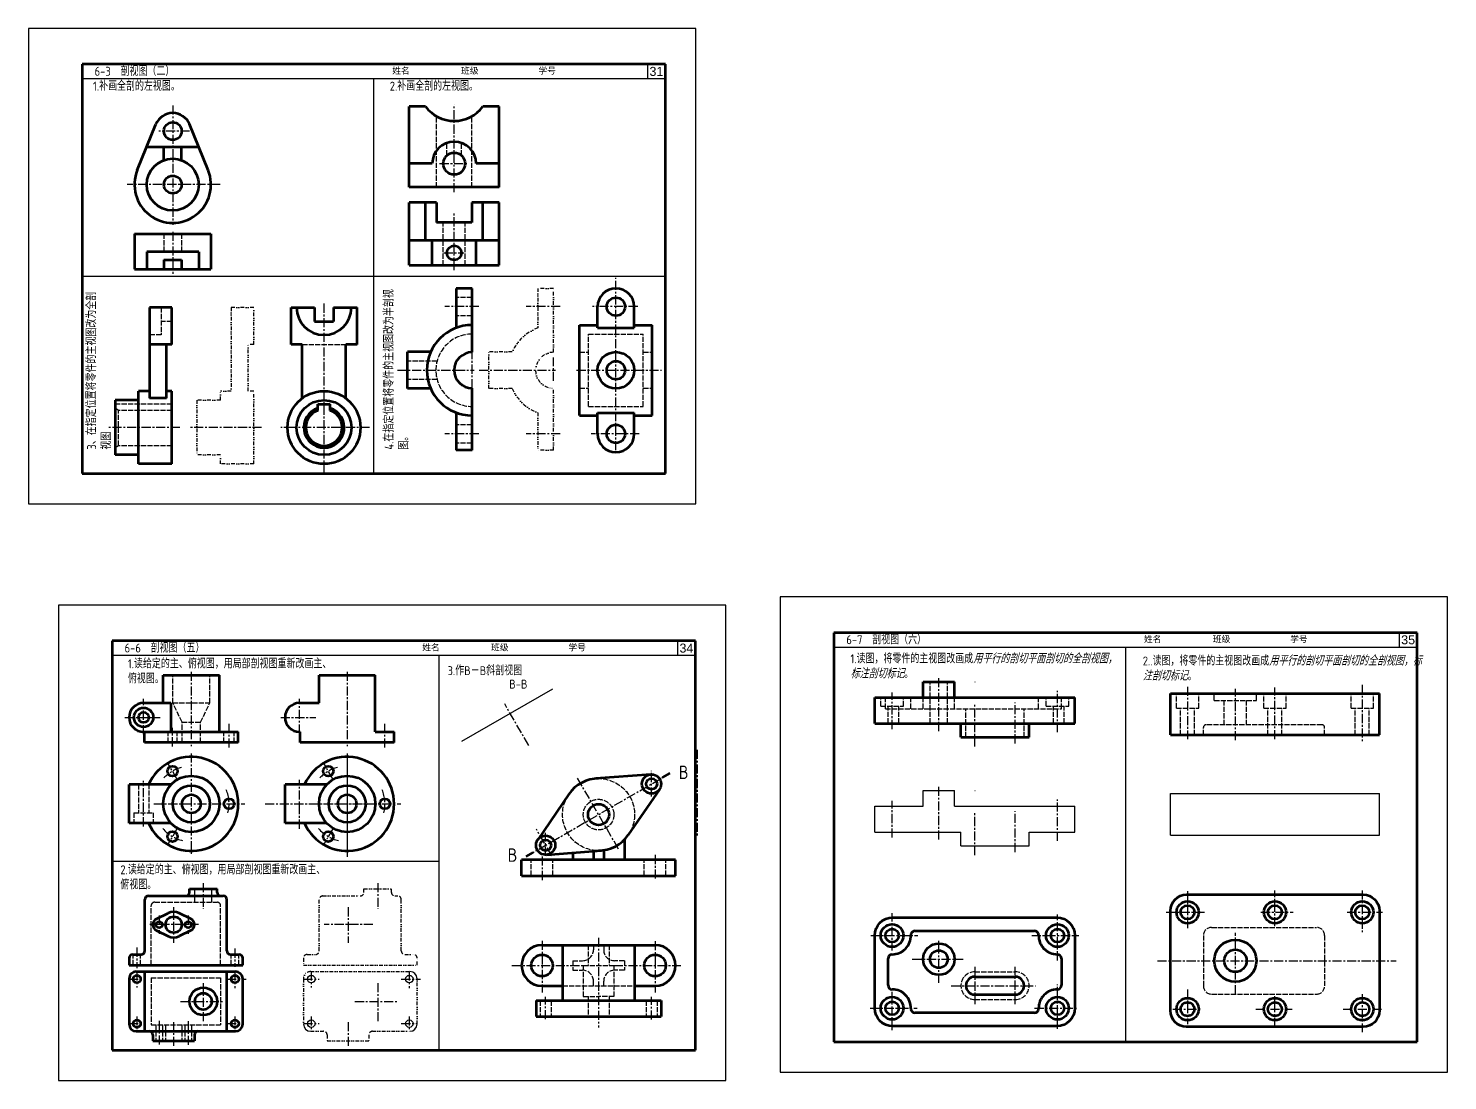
# Model space of a CAD drawing. Header units: millimetres. Extents: x 1492 to 3123, y 858 to 2069.
# Drawn here: x 2332 to 3123, y 1479 to 2066 of the extents above; entities that cross this region are included whole.
import ezdxf

# ---------------------------------------------------------------- set-up
doc = ezdxf.new("R2010")
doc.units = ezdxf.units.MM
doc.header["$LTSCALE"] = 0.8
for name, pattern in [('ACAD_ISO02W100', [15, 12, -3]), ('CENTER', [50.8, 31.75, -6.35, 6.35, -6.35]), ('DIVIDE', [31.75, 12.7, -6.35, 0, -6.35, 0, -6.35])]:
    doc.linetypes.add(name, pattern=pattern)
for name, color, linetype in [('3中心线层', 1, 'CENTER'), ('4虚线层', 6, 'ACAD_ISO02W100'), ('双点画线', 6, 'DIVIDE'), ('尺寸标注', 250, 'Continuous'), ('文字', 7, 'Continuous'), ('细实线', 7, 'Continuous')]:
    doc.layers.add(name, color=color, linetype=linetype)
doc.layers.add('粗实线', color=7, linetype='Continuous', lineweight=53)
doc.styles.get("Standard").update_dxf_attribs({"font": 'ARIAL.TTF'})
doc.styles.add('样式 1', font='ARIAL.TTF', dxfattribs={"height": 5})
doc.styles.add('汉字', font='gbenor.shx', dxfattribs={"height": 5, "bigfont": 'gbcbig.shx'})

msp = doc.modelspace()

# ---------------------------------------------------------------- linework, layer by layer
at = {"layer": '3中心线层', "color": 7, "ltscale": 0.2}
for p, q in [((2412.2689, 2022.622), (2412.2689, 1956.0916)), ((2569.1363, 1974.3737), (2569.1363, 2023.268)), ((2421.7027, 2008.3955), (2404.5195, 2008.3955)), ((2561.01, 1990.2327), (2576.9514, 1990.2327)), ((2438.7289, 1978.5628), (2386.8484, 1978.5628)), ((2569.1363, 1930.8915), (2569.1363, 1962.8725)), ((2412.2689, 1952.2726), (2412.2689, 1928.8571)), ((2563.2771, 1940.51), (2574.5435, 1940.51)), ((2659.2479, 1830.5024), (2659.2479, 1926.5524)), ((2496.5886, 1817.7522), (2496.5886, 1912.725)), ((2582.7905, 1910.544), (2563.8442, 1910.544)), ((2628.2277, 1910.544), (2609.2815, 1910.544)), ((2671.4434, 1910.544), (2646.1753, 1910.544)), ((2579.0976, 1865.0694), (2579.0976, 1885.1246)), ((2537.569, 1875.097), (2580.1911, 1875.097)), ((2583.0062, 1875.097), (2625.6284, 1875.097)), ((2624.5349, 1869.2106), (2624.5349, 1882.2716)), ((2637.3612, 1875.097), (2684.5727, 1875.097)), ((2416.2722, 1843.1868), (2375.8427, 1843.1868)), ((2461.8162, 1843.1868), (2421.3866, 1843.1868)), ((2521.9854, 1843.1868), (2472.4798, 1843.1868)), ((2582.7905, 1839.65), (2563.8442, 1839.65)), ((2628.2277, 1839.65), (2609.2815, 1839.65)), ((2672.217, 1839.65), (2645.4771, 1839.65)), ((2422.6426, 1707.0832), (2422.6426, 1665.5735)), ((2509.4901, 1707.0832), (2509.4901, 1665.5735)), ((2839.2344, 1674.065), (2839.2344, 1704.4038)), ((2813.1619, 1675.1804), (2813.1619, 1695.6011)), ((2905.3403, 1673.3958), (2905.3403, 1696.3729)), ((2977.8387, 1698.6659), (2977.8387, 1669.4355)), ((3004.4681, 1668.9237), (3004.4681, 1697.6494)), ((3026.5198, 1669.4803), (3026.5198, 1698.2593)), ((3075.2008, 1699.8425), (3075.2008, 1667.945)), ((2396.0435, 1672.2286), (2396.0435, 1691.932)), ((2482.891, 1672.6972), (2482.891, 1691.9779)), ((2610.6757, 1665.97), (2597.272, 1689.142)), ((2859.2511, 1665.3649), (2859.2511, 1689.4575)), ((2881.8409, 1667.1496), (2881.8409, 1689.9036)), ((2385.5985, 1681.6605), (2405.2479, 1681.6605)), ((2443.6744, 1664.8818), (2443.6744, 1677.9972)), ((2472.446, 1681.6605), (2492.0954, 1681.6605)), ((2530.5219, 1664.8818), (2530.5219, 1677.9972)), ((2412.1267, 1665.5216), (2412.1267, 1675.758)), ((2422.6426, 1661.5192), (2422.6426, 1605.0599)), ((2509.4901, 1661.5192), (2509.4901, 1605.0599)), ((2704.5817, 1663.6096), (2704.5817, 1615.5362)), ((2414.8072, 1647.026), (2409.5493, 1656.133)), ((2501.6547, 1647.026), (2496.3967, 1656.133)), ((2509.4901, 1656.8418), (2509.4901, 1603.9269)), ((2396.0435, 1620.9479), (2396.0435, 1646.3787)), ((2482.891, 1619.6403), (2482.891, 1646.8005)), ((2609.2864, 1604.1833), (2685.2758, 1648.1391)), ((2660.7413, 1608.236), (2637.755, 1647.9739)), ((2679.1118, 1637.5256), (2679.1118, 1651.8925)), ((2839.2344, 1613.5378), (2839.2344, 1643.8765)), ((2401.6692, 1633.4547), (2452.4589, 1633.4547)), ((2463.7719, 1633.4547), (2532.5034, 1633.4547)), ((2488.5167, 1633.4547), (2539.3064, 1633.4547)), ((2813.1619, 1614.6532), (2813.1619, 1635.0738)), ((2881.8409, 1606.6223), (2881.8409, 1629.3764)), ((2905.3403, 1612.8685), (2905.3403, 1635.8457)), ((2859.2511, 1604.8377), (2859.2511, 1628.9302)), ((2414.8072, 1619.8834), (2409.5493, 1610.7763)), ((2501.6547, 1619.8834), (2496.3967, 1610.7763)), ((2623.5, 1604.5216), (2614.9119, 1619.3684)), ((2620.0831, 1604.4578), (2620.0831, 1617.2452)), ((2618.1024, 1604.1869), (2618.1024, 1590.473)), ((2681.0925, 1605.0132), (2681.0925, 1591.3771)), ((2429.3223, 1589.2953), (2429.3223, 1574.9754)), ((2526.4974, 1589.2953), (2526.4974, 1574.9754)), ((2977.8387, 1584.74), (2977.8387, 1564.1654)), ((3026.5198, 1565.2489), (3026.5198, 1585.2517)), ((3075.2008, 1585.164), (3075.2008, 1562.064)), ((2412.7893, 1575.87), (2412.7893, 1556.0661)), ((2509.9644, 1575.87), (2509.9644, 1556.0661)), ((2509.9644, 1575.87), (2509.9644, 1556.0661)), ((2426.6774, 1566.1573), (2399.5325, 1566.1573)), ((2404.709, 1571.2029), (2404.709, 1561.1117)), ((2420.8697, 1571.2029), (2420.8697, 1561.1117)), ((2523.8525, 1566.1573), (2496.7076, 1566.1573)), ((2523.8525, 1566.1573), (2496.7076, 1566.1573)), ((2813.1619, 1551.6861), (2813.1619, 1572.5316)), ((2905.3403, 1546.2371), (2905.3403, 1571.8454)), ((2965.8907, 1573.0476), (2987.9773, 1573.0476)), ((3018.7109, 1573.0476), (3036.6388, 1573.0476)), ((3066.86, 1573.0476), (3086.4121, 1573.0476)), ((2649.5975, 1558.8002), (2649.5975, 1508.8915)), ((2801.3514, 1560.0975), (2827.5881, 1560.0975)), ((2890.9694, 1560.0975), (2917.2103, 1560.0975)), ((3004.4681, 1527.4183), (3004.4681, 1561.6232)), ((2392.3047, 1553.3859), (2392.3047, 1541.9046)), ((2446.9575, 1552.8206), (2446.9575, 1542.597)), ((2618.1024, 1557.1848), (2618.1024, 1528.4179)), ((2681.0925, 1557.0005), (2681.0925, 1528.4179)), ((2839.2344, 1533.7405), (2839.2344, 1557.6628)), ((2601.3139, 1543.3996), (2641.0778, 1543.3996)), ((2658.1172, 1543.3996), (2695.5196, 1543.3996)), ((2824.4453, 1546.9329), (2852.791, 1546.9329)), ((2859.2511, 1542.5733), (2859.2511, 1521.8589)), ((2881.8409, 1521.7794), (2881.8409, 1542.7114)), ((2961.0482, 1546.0513), (3094.1766, 1546.0513)), ((2387.9776, 1535.8115), (2396.728, 1535.8115)), ((2392.3047, 1540.0418), (2392.3047, 1531.1371)), ((2442.4671, 1535.8115), (2453.2311, 1535.8115)), ((2446.9575, 1540.0418), (2446.9575, 1530.7176)), ((2485.1527, 1535.8115), (2493.9032, 1535.8115)), ((2489.4798, 1540.0418), (2489.4798, 1531.1371)), ((2539.6422, 1535.8115), (2550.4063, 1535.8115)), ((2544.1326, 1540.0418), (2544.1326, 1530.7176)), ((2429.3223, 1533.5868), (2429.3223, 1512.3336)), ((2526.4974, 1533.5868), (2526.4974, 1512.3336)), ((2526.4974, 1533.5868), (2526.4974, 1512.3336)), ((2813.1619, 1507.4046), (2813.1619, 1530.1048)), ((2846.1007, 1532.1575), (2893.1088, 1532.1575)), ((2905.3403, 1508.0847), (2905.3403, 1532.7331)), ((2977.8387, 1530.0747), (2977.8387, 1510.6511)), ((3075.2008, 1527.3449), (3075.2008, 1506.3312)), ((2416.6196, 1523.3984), (2440.636, 1523.3984)), ((2513.7947, 1523.3984), (2537.8112, 1523.3984)), ((2513.7947, 1523.3984), (2537.8112, 1523.3984)), ((2620.0831, 1513.4445), (2620.0831, 1526.0093)), ((2679.1118, 1513.3317), (2679.1118, 1525.9199)), ((2800.8964, 1519.6049), (2827.0566, 1519.6049)), ((2892.5935, 1519.6049), (2916.7553, 1519.6049)), ((2969.5886, 1519.055), (2985.763, 1519.055)), ((3015.8699, 1519.055), (3036.0592, 1519.055)), ((3026.5198, 1509.2273), (3026.5198, 1526.3849)), ((3064.5646, 1519.055), (3086.344, 1519.055)), ((2387.9776, 1510.9852), (2396.728, 1510.9852)), ((2392.3047, 1514.9859), (2392.3047, 1506.7549)), ((2404.709, 1512.5849), (2404.709, 1499.3416)), ((2412.7893, 1511.8282), (2412.7893, 1498.4105)), ((2420.8697, 1512.3957), (2420.8697, 1498.8686)), ((2442.4671, 1510.9852), (2451.2708, 1510.9852)), ((2446.9575, 1514.9859), (2446.9575, 1506.7549)), ((2485.1527, 1510.9852), (2493.9032, 1510.9852)), ((2489.4798, 1514.9859), (2489.4798, 1506.7549)), ((2509.9644, 1511.8282), (2509.9644, 1498.3526)), ((2539.6422, 1510.9852), (2548.4459, 1510.9852)), ((2544.1326, 1514.9859), (2544.1326, 1506.7549))]:
    msp.add_line(p, q, dxfattribs=at)
for centre, start, end in [((2422.6426, 1633.4547), 104.9896425, 136.4187116), ((2509.4901, 1633.4547), 104.9896425, 136.4187116), ((2422.6426, 1633.4547), 346.1044769, 22.081348), ((2509.4901, 1633.4547), 346.1044769, 22.081348), ((2422.6426, 1633.4547), 220.7262768, 256.9204883), ((2509.4901, 1633.4547), 220.7262768, 256.9204883)]:
    msp.add_arc(centre, 21.0318, start, end, dxfattribs=at)
at = {"layer": '4虚线层', "color": 7, "ltscale": 0.3}
for p, q in [((2559.3391, 1977.1004), (2559.3391, 2016.6179)), ((2578.9336, 1977.1004), (2578.9336, 2016.6179)), ((2565.0979, 1994.8355), (2565.0979, 2001.7942)), ((2573.1747, 1994.8355), (2573.1747, 2001.7942)), ((2563.013, 1933.6444), (2563.013, 1957.5032)), ((2575.2596, 1933.6444), (2575.2596, 1957.5032)), ((2407.311, 1951.182), (2407.311, 1941.177)), ((2417.2268, 1951.182), (2417.2268, 1941.177)), ((2579.0976, 1915.6465), (2570.2663, 1915.6465)), ((2405.8467, 1910.0953), (2405.8467, 1894.7878)), ((2411.861, 1902.274), (2405.8467, 1902.274)), ((2579.0976, 1905.4416), (2570.2663, 1905.4416)), ((2405.8467, 1894.7878), (2399.3036, 1894.7878)), ((2643.9592, 1895.2591), (2674.5366, 1895.2591)), ((2643.9592, 1854.935), (2643.9592, 1895.2591)), ((2674.5366, 1854.935), (2674.5366, 1895.2591)), ((2484.4383, 1889.4246), (2508.7389, 1889.4246)), ((2639.0278, 1885.1246), (2643.9592, 1885.1246)), ((2674.5366, 1885.1246), (2679.468, 1885.1246)), ((2559.5919, 1880.1995), (2543.0284, 1880.1995)), ((2559.5919, 1869.9946), (2543.0284, 1869.9946)), ((2639.0278, 1865.0694), (2643.9592, 1865.0694)), ((2674.5366, 1865.0694), (2679.468, 1865.0694)), ((2411.861, 1856.1383), (2380.2163, 1856.1383)), ((2382.0579, 1852.7476), (2380.2163, 1853.9526)), ((2411.861, 1852.7476), (2382.0579, 1852.7476)), ((2382.0579, 1833.0465), (2382.0579, 1852.7476)), ((2643.9592, 1854.935), (2674.5366, 1854.935)), ((2579.0976, 1844.7525), (2570.2663, 1844.7525)), ((2382.0579, 1833.0465), (2380.2163, 1831.9032)), ((2411.861, 1833.0465), (2382.0579, 1833.0465)), ((2579.0976, 1834.5476), (2570.2663, 1834.5476)), ((2412.3329, 1689.702), (2412.3329, 1705.1453)), ((2432.9523, 1689.702), (2432.9523, 1705.1453)), ((2834.3337, 1678.299), (2834.3337, 1701.4112)), ((2844.135, 1678.299), (2844.135, 1701.4112)), ((2806.8082, 1687.9472), (2806.8082, 1692.6968)), ((2809.4491, 1686.4735), (2809.4491, 1692.6968)), ((2819.5156, 1687.9472), (2819.5156, 1692.6968)), ((2823.6593, 1686.4735), (2823.6593, 1692.6968)), ((2830.4401, 1686.4735), (2830.4401, 1692.6968)), ((2848.0287, 1686.4735), (2848.0287, 1692.6968)), ((2894.8429, 1686.4735), (2894.8429, 1692.6968)), ((2898.9866, 1687.9472), (2898.9866, 1692.6968)), ((2907.5244, 1686.4735), (2907.5244, 1692.6968)), ((2911.694, 1687.9472), (2911.694, 1692.6968)), ((2971.6403, 1686.8395), (2971.6403, 1694.9816)), ((2984.0372, 1686.8395), (2984.0372, 1694.9816)), ((2992.7386, 1691.1292), (2992.7386, 1694.9816)), ((3016.1976, 1691.1292), (3016.1976, 1694.9816)), ((3020.3213, 1686.8395), (3020.3213, 1694.9816)), ((3032.7182, 1686.8395), (3032.7182, 1694.9816)), ((3069.0024, 1686.8395), (3069.0024, 1694.9816)), ((3081.3992, 1686.8395), (3081.3992, 1694.9816)), ((2412.3329, 1689.702), (2432.9523, 1689.702)), ((2417.4877, 1678.9133), (2412.3329, 1689.702)), ((2427.7975, 1678.9133), (2432.9523, 1689.702)), ((2806.8082, 1687.9472), (2819.5156, 1687.9472)), ((2809.4491, 1686.4735), (2907.5244, 1686.4735)), ((2810.9778, 1678.299), (2810.9778, 1687.9472)), ((2816.8747, 1678.299), (2816.8747, 1687.9472)), ((2854.3154, 1670.6431), (2854.3154, 1686.4735)), ((2886.7767, 1670.6431), (2886.7767, 1686.4735)), ((2898.9866, 1687.9472), (2911.694, 1687.9472)), ((2903.1562, 1678.299), (2903.1562, 1687.9472)), ((2909.0531, 1678.299), (2909.0531, 1687.9472)), ((2971.6403, 1686.8395), (2984.0372, 1686.8395)), ((2973.9657, 1671.8734), (2973.9657, 1686.8395)), ((2981.7118, 1671.8734), (2981.7118, 1686.8395)), ((2992.7386, 1691.1292), (3016.1976, 1691.1292)), ((2998.2126, 1677.4912), (2998.2126, 1691.1292)), ((3010.7235, 1677.4912), (3010.7235, 1691.1292)), ((3020.3213, 1686.8395), (3032.7182, 1686.8395)), ((3022.6467, 1671.8734), (3022.6467, 1686.8395)), ((3030.3928, 1671.8734), (3030.3928, 1686.8395)), ((3069.0024, 1686.8395), (3081.3992, 1686.8395)), ((3071.3278, 1671.8734), (3071.3278, 1686.8395)), ((3079.0738, 1671.8734), (3079.0738, 1686.8395)), ((2417.4877, 1678.9133), (2427.7975, 1678.9133)), ((2417.4877, 1667.6002), (2417.4877, 1678.9133)), ((2427.7975, 1667.6002), (2427.7975, 1678.9133)), ((3052.7151, 1677.4912), (2988.1813, 1677.4912)), ((2409.7677, 1667.6002), (2409.7677, 1673.6189)), ((2414.6776, 1667.6002), (2414.6776, 1673.6189)), ((2440.8332, 1667.6002), (2440.8332, 1673.6189)), ((2446.5156, 1667.6002), (2446.5156, 1673.6189)), ((2986.6813, 1671.8734), (2986.6813, 1675.9912)), ((3054.2151, 1671.8734), (3054.2151, 1675.9912)), ((2393.1568, 1644.2696), (2393.1568, 1628.5105)), ((2398.9303, 1644.5662), (2398.9303, 1628.5105)), ((2390.6825, 1628.5105), (2401.4046, 1628.5105)), ((2390.6825, 1628.5105), (2390.6825, 1622.6398)), ((2401.4046, 1628.5105), (2401.4046, 1622.6398)), ((2612.0978, 1593.442), (2612.0978, 1602.2129)), ((2624.1071, 1593.442), (2624.1071, 1602.2129)), ((2675.0878, 1593.442), (2675.0878, 1602.2129)), ((2687.0971, 1593.442), (2687.0971, 1602.2129)), ((2424.6654, 1578.6596), (2424.6654, 1586.119)), ((2433.9793, 1578.6596), (2433.9793, 1586.119)), ((2400.228, 1543.6063), (2400.228, 1576.6596)), ((2402.228, 1578.6596), (2436.9671, 1578.6596)), ((2438.9671, 1543.6063), (2438.9671, 1576.6596)), ((2986.6813, 1560.1332), (2986.6813, 1531.9693)), ((2991.1813, 1564.6332), (3049.7151, 1564.6332)), ((3054.2151, 1560.1332), (3054.2151, 1531.9693)), ((2643.7473, 1554.8115), (2643.7473, 1543.3996)), ((2646.7214, 1554.8115), (2646.7214, 1552.0633)), ((2652.4735, 1554.8115), (2652.4735, 1552.0633)), ((2655.4476, 1554.8115), (2655.4476, 1543.3996)), ((2390.208, 1543.6063), (2390.208, 1549.5616)), ((2394.4014, 1543.6063), (2394.4014, 1549.5616)), ((2444.8608, 1543.6063), (2444.8608, 1549.5616)), ((2449.0542, 1543.6063), (2449.0542, 1549.5616)), ((2635.2185, 1546.0633), (2640.7214, 1546.0633)), ((2635.2185, 1546.0633), (2635.2185, 1540.7359)), ((2641.0778, 1543.3996), (2641.0778, 1526.1441)), ((2641.0778, 1543.3996), (2658.1172, 1543.3996)), ((2658.1172, 1543.3996), (2658.1172, 1526.1441)), ((2663.9764, 1546.0633), (2658.4735, 1546.0633)), ((2663.9764, 1546.0633), (2663.9764, 1540.7359)), ((2400.228, 1536.5418), (2438.9671, 1536.5418)), ((2400.228, 1536.5418), (2400.228, 1510.2549)), ((2438.9671, 1536.5418), (2438.9671, 1510.2549)), ((2635.2185, 1540.7359), (2640.7214, 1540.7359)), ((2646.7214, 1531.9877), (2646.7214, 1534.7359)), ((2652.4735, 1531.9877), (2652.4735, 1534.7359)), ((2663.9764, 1540.7359), (2658.4735, 1540.7359)), ((2859.2511, 1539.8512), (2881.8409, 1539.8512)), ((2629.5204, 1531.9877), (2669.6745, 1531.9877)), ((2991.1813, 1527.4693), (3049.7151, 1527.4693)), ((2617.0295, 1523.8217), (2617.0295, 1515.0508)), ((2623.1367, 1523.8217), (2623.1367, 1515.0508)), ((2641.0778, 1526.1441), (2649.5975, 1526.1441)), ((2643.7473, 1526.1441), (2643.7473, 1515.0508)), ((2658.1172, 1526.1441), (2649.5975, 1526.1441)), ((2655.4476, 1526.1441), (2655.4476, 1515.0508)), ((2676.0582, 1523.8217), (2676.0582, 1515.0508)), ((2682.1654, 1523.8217), (2682.1654, 1515.0508)), ((2859.2511, 1524.4637), (2881.8409, 1524.4637)), ((2400.228, 1510.2549), (2438.9671, 1510.2549)), ((2402.9332, 1510.2549), (2402.9332, 1501.4456)), ((2406.4847, 1510.2549), (2406.4847, 1501.4456)), ((2408.2669, 1510.2549), (2408.2669, 1501.4456)), ((2417.3117, 1510.2549), (2417.3117, 1501.4456)), ((2419.0939, 1510.2549), (2419.0939, 1501.4456)), ((2422.6454, 1510.2549), (2422.6454, 1501.4456))]:
    msp.add_line(p, q, dxfattribs=at)
for radius in [20.077, 8.5197]:
    msp.add_circle((2649.5975, 1627.5011), radius, dxfattribs=at)
for centre, radius, start, end in [((2579.0976, 1875.097), 20.1621, 90, 270), ((2988.1813, 1675.9912), 1.5, 90, 180), ((3052.7151, 1675.9912), 1.5, 0, 90), ((2402.228, 1576.6596), 2, 90, 180), ((2436.9671, 1576.6596), 2, 0, 90), ((2991.1813, 1560.1332), 4.5, 90, 180), ((3049.7151, 1560.1332), 4.5, 0, 90), ((2640.7214, 1552.0633), 6, 270, 0), ((2658.4735, 1552.0633), 6, 180, 270), ((2640.7214, 1534.7359), 6, 0, 90), ((2658.4735, 1534.7359), 6, 90, 180), ((2859.2511, 1532.1575), 7.6938, 90, 270), ((2881.8409, 1532.1575), 7.6938, 270, 90), ((2991.1813, 1531.9693), 4.5, 180, 270), ((3049.7151, 1531.9693), 4.5, 270, 0)]:
    msp.add_arc(centre, radius, start, end, dxfattribs=at)
at = {"layer": '双点画线', "color": 7, "ltscale": 0.2}
for p, q in [((2624.5349, 1920.7471), (2615.7036, 1920.7471)), ((2615.7036, 1920.7471), (2615.7036, 1898.7263)), ((2624.5349, 1885.1246), (2624.5349, 1920.7471)), ((2457.405, 1910.0953), (2444.8476, 1910.0953)), ((2444.8476, 1910.0953), (2444.8476, 1863.5013)), ((2457.405, 1889.4246), (2457.405, 1910.0953)), ((2457.405, 1889.4246), (2454.2794, 1889.4246)), ((2454.2794, 1863.5013), (2454.2794, 1889.4246)), ((2588.4656, 1864.894), (2588.4656, 1885.3)), ((2601.4647, 1885.3), (2588.4656, 1885.3)), ((2444.8476, 1863.5013), (2438.82, 1863.5013)), ((2438.82, 1858.4515), (2438.82, 1863.5013)), ((2457.405, 1863.5013), (2454.2794, 1863.5013)), ((2457.405, 1822.8724), (2457.405, 1863.5013)), ((2601.4647, 1864.894), (2588.4656, 1864.894)), ((2624.5349, 1830.5024), (2624.5349, 1865.0694)), ((2438.82, 1858.4515), (2425.7603, 1858.4515)), ((2425.7603, 1858.4515), (2425.7603, 1827.9222)), ((2615.7036, 1851.4678), (2615.7036, 1830.5024)), ((2438.82, 1827.9222), (2425.7603, 1827.9222)), ((2438.82, 1822.8724), (2438.82, 1827.9222)), ((2624.5349, 1830.5024), (2615.7036, 1830.5024)), ((2457.405, 1822.8724), (2438.82, 1822.8724)), ((2495.9032, 1582.1596), (2516.8172, 1582.1596)), ((2518.8172, 1584.1596), (2518.8172, 1586.119)), ((2518.8172, 1586.119), (2534.1777, 1586.119)), ((2534.1777, 1584.1596), (2534.1777, 1586.119)), ((2536.1777, 1582.1596), (2537.6422, 1582.1596)), ((2493.9032, 1551.5616), (2493.9032, 1580.1596)), ((2539.6422, 1551.5616), (2539.6422, 1580.1596)), ((2485.1527, 1547.5616), (2485.1527, 1543.6063)), ((2485.1527, 1543.6063), (2548.4459, 1543.6063)), ((2487.1527, 1549.5616), (2491.9032, 1549.5616)), ((2541.6422, 1549.5616), (2546.4459, 1549.5616)), ((2548.4459, 1543.6063), (2548.4459, 1547.5616)), ((2485.1527, 1536.0418), (2485.1527, 1510.7549)), ((2489.1527, 1540.0418), (2544.4459, 1540.0418)), ((2548.4459, 1510.7549), (2548.4459, 1536.0418)), ((2489.1527, 1506.7549), (2496.3261, 1506.7549)), ((2498.3261, 1504.7549), (2498.3261, 1501.4456)), ((2521.6027, 1504.7549), (2521.6027, 1501.4456)), ((2523.6027, 1506.7549), (2544.4459, 1506.7549)), ((2498.3261, 1501.4456), (2521.6027, 1501.4456))]:
    msp.add_line(p, q, dxfattribs=at)
for centre, radius, start, end in [((2624.5349, 1875.097), 25.2257, 110.4929926, 156.1421024), ((2624.5349, 1875.097), 10.0276, 90, 270), ((2624.5349, 1875.097), 25.2257, 203.8578976, 249.5070074), ((2495.9032, 1580.1596), 2, 90, 180), ((2516.8172, 1584.1596), 2, 270, 0), ((2536.1777, 1584.1596), 2, 180, 270), ((2537.6422, 1580.1596), 2, 0, 90), ((2491.9032, 1551.5616), 2, 270, 0), ((2541.6422, 1551.5616), 2, 180, 270), ((2487.1527, 1547.5616), 2, 90, 180), ((2546.4459, 1547.5616), 2, 0, 90), ((2489.1527, 1536.0418), 4, 90, 180), ((2496.3261, 1504.7549), 2, 0, 90), ((2523.6027, 1504.7549), 2, 90, 180)]:
    msp.add_arc(centre, radius, start, end, dxfattribs=at)
at = {"layer": '粗实线', "color": 7}
for p, q in [((2686.8333, 2045.617), (2361.8333, 2045.617)), ((2361.8333, 2045.617), (2361.8333, 1817.617)), ((2686.8333, 1817.617), (2686.8333, 2045.617)), ((2553.2158, 2022.0445), (2544.0309, 2022.0445)), ((2544.0309, 1977.1004), (2544.0309, 2022.0445)), ((2594.2417, 2022.0445), (2585.0568, 2022.0445)), ((2594.2417, 1977.1004), (2594.2417, 2022.0445)), ((2392.525, 1986.5816), (2402.9256, 2012.1902)), ((2432.0128, 1986.5816), (2421.6122, 2012.1902)), ((2397.8018, 1999.5744), (2426.736, 1999.5744)), ((2407.311, 1992.1538), (2407.311, 1999.5744)), ((2417.2268, 1992.1538), (2417.2268, 1999.5744)), ((2556.8898, 1990.2327), (2544.0309, 1990.2327)), ((2594.2417, 1990.2327), (2581.3829, 1990.2327)), ((2594.2417, 1977.1004), (2544.0309, 1977.1004)), ((2559.3391, 1968.515), (2544.0309, 1968.515)), ((2544.0309, 1933.6444), (2544.0309, 1968.515)), ((2553.2158, 1947.4091), (2553.2158, 1968.515)), ((2559.3391, 1968.515), (2559.3391, 1957.5032)), ((2594.2417, 1968.515), (2578.9336, 1968.515)), ((2578.9336, 1968.515), (2578.9336, 1957.5032)), ((2585.0568, 1947.4091), (2585.0568, 1968.515)), ((2594.2417, 1933.6444), (2594.2417, 1968.515)), ((2578.9336, 1957.5032), (2559.3391, 1957.5032)), ((2390.9587, 1951.182), (2390.9587, 1931.372)), ((2390.9587, 1951.182), (2433.5791, 1951.182)), ((2433.5791, 1951.182), (2433.5791, 1931.372)), ((2594.2417, 1947.4091), (2544.0309, 1947.4091)), ((2556.8898, 1933.6444), (2556.8898, 1947.4091)), ((2581.3829, 1933.6444), (2581.3829, 1947.4091)), ((2397.8018, 1941.177), (2397.8018, 1931.372)), ((2426.736, 1941.177), (2397.8018, 1941.177)), ((2426.736, 1941.177), (2426.736, 1931.372)), ((2390.9587, 1931.372), (2433.5791, 1931.372)), ((2407.311, 1936.697), (2407.311, 1931.372)), ((2407.311, 1936.697), (2417.2268, 1936.697)), ((2417.2268, 1936.697), (2417.2268, 1931.372)), ((2544.0309, 1933.6444), (2594.2417, 1933.6444)), ((2579.0976, 1920.7471), (2570.2663, 1920.7471)), ((2570.2663, 1920.7471), (2570.2663, 1898.7263)), ((2579.0976, 1885.1246), (2579.0976, 1920.7471)), ((2411.861, 1910.0953), (2399.3036, 1910.0953)), ((2399.3036, 1910.0953), (2399.3036, 1859.4671)), ((2411.861, 1889.4246), (2411.861, 1910.0953)), ((2478.187, 1889.4246), (2478.187, 1910.0953)), ((2478.187, 1910.0953), (2491.3595, 1910.0953)), ((2491.3595, 1910.0953), (2491.3595, 1902.274)), ((2501.8177, 1910.0953), (2514.9903, 1910.0953)), ((2501.8177, 1910.0953), (2501.8177, 1902.274)), ((2514.9903, 1889.4246), (2514.9903, 1910.0953)), ((2649.0449, 1898.7263), (2649.0449, 1910.544)), ((2669.4509, 1898.7263), (2669.4509, 1910.544)), ((2491.3595, 1902.274), (2501.8177, 1902.274)), ((2639.0278, 1900.3227), (2649.0449, 1900.3227)), ((2639.0278, 1849.8714), (2639.0278, 1900.3227)), ((2649.0449, 1898.7263), (2669.4509, 1898.7263)), ((2669.4509, 1900.3227), (2679.468, 1900.3227)), ((2679.468, 1849.8714), (2679.468, 1900.3227)), ((2411.861, 1889.4246), (2399.3036, 1889.4246)), ((2408.7354, 1859.4671), (2408.7354, 1889.4246)), ((2484.4383, 1889.4246), (2478.187, 1889.4246)), ((2484.4383, 1859.4671), (2484.4383, 1889.4246)), ((2514.9903, 1889.4246), (2508.7389, 1889.4246)), ((2508.7389, 1859.4671), (2508.7389, 1889.4246)), ((2543.0284, 1864.894), (2543.0284, 1885.3)), ((2556.0275, 1885.3), (2543.0284, 1885.3)), ((2399.3036, 1863.5013), (2393.276, 1863.5013)), ((2393.276, 1822.8724), (2393.276, 1863.5013)), ((2408.7354, 1859.4671), (2399.3036, 1859.4671)), ((2411.861, 1863.5013), (2408.7354, 1863.5013)), ((2411.861, 1822.8724), (2411.861, 1863.5013)), ((2556.0275, 1864.894), (2543.0284, 1864.894)), ((2579.0976, 1830.5024), (2579.0976, 1865.0694)), ((2393.276, 1858.4515), (2380.2163, 1858.4515)), ((2380.2163, 1858.4515), (2380.2163, 1827.9222)), ((2493.2094, 1852.7476), (2493.2094, 1856.1383)), ((2493.2094, 1856.1383), (2499.9678, 1856.1383)), ((2499.9678, 1852.7476), (2499.9678, 1856.1383)), ((2570.2663, 1851.4678), (2570.2663, 1830.5024)), ((2649.0449, 1839.65), (2649.0449, 1851.4678)), ((2649.0449, 1851.4678), (2669.4509, 1851.4678)), ((2669.4509, 1839.65), (2669.4509, 1851.4678)), ((2639.0278, 1849.8714), (2649.0449, 1849.8714)), ((2669.4509, 1849.8714), (2679.468, 1849.8714)), ((2393.276, 1827.9222), (2380.2163, 1827.9222)), ((2579.0976, 1830.5024), (2570.2663, 1830.5024)), ((2411.861, 1822.8724), (2393.276, 1822.8724)), ((2361.8333, 1817.617), (2686.8333, 1817.617)), ((2703.5452, 1724.2481), (2378.5452, 1724.2481)), ((2378.5452, 1724.2481), (2378.5452, 1496.2481)), ((2703.5452, 1496.2481), (2703.5452, 1724.2481)), ((3105.759, 1728.8661), (2780.759, 1728.8661)), ((2780.759, 1728.8661), (2780.759, 1500.8661)), ((3105.759, 1500.8661), (3105.759, 1728.8661)), ((2406.9718, 1705.1453), (2438.3134, 1705.1453)), ((2406.9718, 1689.702), (2406.9718, 1705.1453)), ((2438.3134, 1673.6189), (2438.3134, 1705.1453)), ((2493.8193, 1705.1453), (2525.1608, 1705.1453)), ((2493.8193, 1689.702), (2493.8193, 1705.1453)), ((2525.1608, 1673.6189), (2525.1608, 1705.1453)), ((2830.4401, 1692.6968), (2830.4401, 1701.4112)), ((2830.4401, 1701.4112), (2848.0287, 1701.4112)), ((2848.0287, 1692.6968), (2848.0287, 1701.4112)), ((2803.4778, 1678.299), (2803.4778, 1692.6968)), ((2803.4778, 1692.6968), (2915.0244, 1692.6968)), ((2915.0244, 1678.299), (2915.0244, 1692.6968)), ((2968.2878, 1671.8734), (2968.2878, 1694.9816)), ((2968.2878, 1694.9816), (3084.7518, 1694.9816)), ((3084.7518, 1671.8734), (3084.7518, 1694.9816)), ((2396.0435, 1689.702), (2411.3019, 1689.702)), ((2411.3019, 1689.702), (2411.3019, 1673.6189)), ((2482.891, 1689.702), (2493.8193, 1689.702)), ((2803.4778, 1678.299), (2915.0244, 1678.299)), ((2851.5573, 1670.6431), (2851.5573, 1678.299)), ((2889.5347, 1670.6431), (2889.5347, 1678.299)), ((2396.0435, 1673.6189), (2448.8293, 1673.6189)), ((2396.4559, 1667.6002), (2396.4559, 1673.6189)), ((2448.8293, 1667.6002), (2448.8293, 1673.6189)), ((2483.3034, 1667.6002), (2483.3034, 1673.6189)), ((2525.1608, 1673.6189), (2535.6767, 1673.6189)), ((2535.6767, 1667.6002), (2535.6767, 1673.6189)), ((2851.5573, 1670.6431), (2889.5347, 1670.6431)), ((2968.2878, 1671.8734), (3084.7518, 1671.8734)), ((2448.8293, 1667.6002), (2396.4559, 1667.6002)), ((2535.6767, 1667.6002), (2483.3034, 1667.6002)), ((2678.6974, 1649.9019), (2648.0407, 1647.5177)), ((2685.2758, 1648.1391), (2689.4685, 1650.5644)), ((2388.002, 1622.6398), (2388.002, 1644.2696)), ((2411.3019, 1644.2696), (2388.002, 1644.2696)), ((2474.8494, 1622.6398), (2474.8494, 1644.2696)), ((2498.1494, 1644.2696), (2474.8494, 1644.2696)), ((2633.0223, 1638.8303), (2615.6709, 1613.4444)), ((2683.524, 1641.5578), (2666.1726, 1616.1719)), ((2411.3019, 1622.6398), (2388.002, 1622.6398)), ((2498.1494, 1622.6398), (2474.8494, 1622.6398)), ((2663.9764, 1613.4892), (2663.9764, 1602.2129)), ((2609.2864, 1604.1833), (2613.0687, 1606.3712)), ((2620.4975, 1605.1003), (2651.1542, 1607.4845)), ((2635.2185, 1606.2452), (2635.2185, 1602.2129)), ((2646.7214, 1607.1398), (2646.7214, 1602.2129)), ((2652.4735, 1607.6312), (2652.4735, 1602.2129)), ((2692.5043, 1602.2129), (2606.6906, 1602.2129)), ((2606.6906, 1593.442), (2606.6906, 1602.2129)), ((2692.5043, 1593.442), (2692.5043, 1602.2129)), ((2606.6906, 1593.442), (2692.5043, 1593.442)), ((2398.728, 1582.1596), (2440.4671, 1582.1596)), ((2421.6421, 1584.1596), (2421.6421, 1586.119)), ((2421.6421, 1586.119), (2437.0026, 1586.119)), ((2437.0026, 1584.1596), (2437.0026, 1586.119)), ((2396.728, 1551.5616), (2396.728, 1580.1596)), ((2442.4671, 1551.5616), (2442.4671, 1580.1596)), ((2403.1476, 1569.3543), (2409.6718, 1572.5406)), ((2422.431, 1569.3543), (2415.9068, 1572.5406)), ((2968.2878, 1573.0476), (2968.2878, 1573.8753)), ((2403.1476, 1562.9602), (2409.6718, 1559.7739)), ((2422.431, 1562.9602), (2415.9068, 1559.7739)), ((2825.9088, 1562.6311), (2892.5935, 1562.6311)), ((2618.1024, 1554.8115), (2681.0925, 1554.8115)), ((2629.5204, 1554.8115), (2629.5204, 1523.8217)), ((2669.6745, 1554.8115), (2669.6745, 1523.8217)), ((2387.9776, 1547.5616), (2387.9776, 1543.6063)), ((2387.9776, 1543.6063), (2451.2708, 1543.6063)), ((2389.9776, 1549.5616), (2394.728, 1549.5616)), ((2444.4671, 1549.5616), (2449.2708, 1549.5616)), ((2451.2708, 1543.6063), (2451.2708, 1547.5616)), ((2810.9778, 1532.3548), (2810.9778, 1547.3477)), ((2907.5244, 1547.3477), (2907.5244, 1532.3548)), ((2387.9776, 1536.0418), (2387.9776, 1510.7549)), ((2391.9776, 1540.0418), (2447.2708, 1540.0418)), ((2396.728, 1506.7549), (2396.728, 1540.0418)), ((2442.4671, 1506.7549), (2442.4671, 1540.0418)), ((2451.2708, 1510.7549), (2451.2708, 1536.0418)), ((2859.2511, 1537.0932), (2881.8409, 1537.0932)), ((2618.1024, 1531.9877), (2629.5204, 1531.9877)), ((2669.6745, 1531.9877), (2681.0925, 1531.9877)), ((2859.2511, 1527.2217), (2881.8409, 1527.2217)), ((2614.7387, 1523.8217), (2684.4562, 1523.8217)), ((2614.7387, 1523.8217), (2614.7387, 1515.0508)), ((2684.4562, 1523.8217), (2684.4562, 1515.0508)), ((2614.7387, 1515.0508), (2684.4562, 1515.0508)), ((2892.5935, 1517.0714), (2825.9088, 1517.0714)), ((2391.9776, 1506.7549), (2447.2708, 1506.7549)), ((2401.151, 1504.7549), (2401.151, 1501.4456)), ((2424.4276, 1504.7549), (2424.4276, 1501.4456)), ((2378.5452, 1496.2481), (2703.5452, 1496.2481)), ((2401.151, 1501.4456), (2424.4276, 1501.4456)), ((2780.759, 1500.8661), (3105.759, 1500.8661))]:
    msp.add_line(p, q, dxfattribs=at)
at = {"layer": '粗实线'}
msp.add_line((2482.891, 1673.6189), (2483.3034, 1673.6189), dxfattribs=at)
at = {"layer": '粗实线', "color": 7}
for points in [[(2977.2878, 1582.8753), (3075.7518, 1582.8753, -0.41421356), (3084.7518, 1573.8753), (3084.7518, 1518.2273, -0.41421356), (3075.7518, 1509.2273), (2977.2878, 1509.2273, -0.41421356), (2968.2878, 1518.2273), (2968.2878, 1573.8753, -0.41421356)], [(2813.5278, 1570.1311), (2904.9744, 1570.1311, -0.41421356), (2915.0244, 1560.0811), (2915.0244, 1519.6214, -0.41421356), (2904.9744, 1509.5714), (2813.5278, 1509.5714, -0.41421356), (2803.4778, 1519.6214), (2803.4778, 1560.0811, -0.41421356)]]:
    msp.add_lwpolyline(points, format="xyb", close=True, dxfattribs=at)
for centre, radius in [((2412.2689, 2008.3955), 4.9579), ((2569.1363, 1990.2327), 6.1233), ((2412.2689, 1978.5628), 14.4671), ((2412.2689, 1978.5628), 4.9579), ((2569.1363, 1940.51), 4.0384), ((2659.2479, 1910.544), 5.1024), ((2659.2479, 1875.097), 10.203), ((2659.2479, 1875.097), 5.1024), ((2496.5886, 1843.1868), 20.3144), ((2496.5886, 1843.1868), 15.2647), ((2659.2479, 1839.65), 5.1024), ((2396.0435, 1681.6605), 5.3611), ((2396.0435, 1681.6605), 2.8867), ((2412.1267, 1651.6688), 2.8412), ((2498.9742, 1651.6688), 2.8412), ((2422.6426, 1633.4547), 15.6708), ((2509.4901, 1633.4547), 15.6708), ((2679.1118, 1644.5736), 5.3444), ((2679.1118, 1644.5736), 3.0536), ((2422.6426, 1633.4547), 10.3097), ((2422.6426, 1633.4547), 5.1549), ((2509.4901, 1633.4547), 10.3097), ((2509.4901, 1633.4547), 5.1549), ((2443.6744, 1633.4547), 2.8412), ((2530.5219, 1633.4547), 2.8412), ((2649.5975, 1627.5011), 5.8502), ((2412.1267, 1615.2406), 2.8412), ((2498.9742, 1615.2406), 2.8412), ((2620.0831, 1610.4286), 5.3444), ((2620.0831, 1610.4286), 3.0536), ((2977.8387, 1573.0476), 6.1984), ((2977.8387, 1573.0476), 3.873), ((3026.5198, 1573.0476), 6.1984), ((3026.5198, 1573.0476), 3.873), ((3075.2008, 1573.0476), 6.1984), ((3075.2008, 1573.0476), 3.873), ((2404.709, 1566.1573), 1.7758), ((2412.7893, 1566.1573), 4.5224), ((2420.8697, 1566.1573), 1.7758), ((2813.1619, 1560.0975), 6.3537), ((2905.3403, 1560.0975), 6.3537), ((2813.1619, 1560.0975), 3.7128), ((2905.3403, 1560.0975), 3.7128), ((2839.2344, 1546.9329), 8.7943), ((2839.2344, 1546.9329), 4.9007), ((3004.4681, 1546.0513), 11.7295), ((3004.4681, 1546.0513), 6.2555), ((2618.1024, 1543.3996), 6.0046), ((2681.0925, 1543.3996), 6.0046), ((2392.3047, 1535.8115), 2.0967), ((2446.9575, 1535.8115), 2.0967), ((2429.3223, 1523.3984), 7.6803), ((2429.3223, 1523.3984), 4.6569), ((2813.1619, 1519.6049), 6.3537), ((2813.1619, 1519.6049), 3.7128), ((2905.3403, 1519.6049), 6.3537), ((2905.3403, 1519.6049), 3.7128), ((2977.8387, 1519.055), 6.1984), ((2977.8387, 1519.055), 3.873), ((3026.5198, 1519.055), 6.1984), ((3026.5198, 1519.055), 3.873), ((3075.2008, 1519.055), 6.1984), ((3075.2008, 1519.055), 3.873), ((2392.3047, 1510.9852), 2.0967), ((2446.9575, 1510.9852), 2.0967)]:
    msp.add_circle(centre, radius, dxfattribs=at)
for centre, radius, start, end in [((2412.2689, 2008.3955), 10.0845, 22.1039291, 157.8960709), ((2569.1363, 2033.8409), 19.8146, 216.5369196, 323.4630804), ((2569.1363, 1990.2327), 12.2465, 0, 180), ((2412.2689, 1978.5628), 21.3102, 157.8960709, 22.1039291), ((2659.2479, 1910.544), 10.203, 0, 180), ((2496.5886, 1910.0953), 15.3076, 180, 0), ((2579.0976, 1875.097), 25.2257, 90, 270), ((2579.0976, 1875.097), 10.0276, 90, 270), ((2496.5886, 1843.1868), 11.2836, 107.4263013, 72.5736987), ((2496.5886, 1843.1868), 10.1404, 109.4656729, 70.5343271), ((2659.2479, 1839.65), 10.203, 180, 0), ((2396.0435, 1681.6605), 8.0416, 90, 270), ((2482.891, 1681.6605), 8.0416, 90, 270), ((2422.6426, 1633.4547), 26.1867, 204.3929239, 155.6070761), ((2509.4901, 1633.4547), 26.1867, 204.3929239, 155.6070761), ((2649.5975, 1627.5011), 20.077, 90, 145.6471589), ((2649.5975, 1627.5011), 20.077, 270, 325.6471589), ((2398.728, 1580.1596), 2, 90, 180), ((2419.6421, 1584.1596), 2, 270, 0), ((2439.0026, 1584.1596), 2, 180, 270), ((2440.4671, 1580.1596), 2, 0, 90), ((2404.709, 1566.1573), 3.558, 116.0300782, 243.9699218), ((2412.7893, 1566.1573), 7.104, 63.9699218, 116.0300782), ((2420.8697, 1566.1573), 3.558, 296.0300782, 63.9699218), ((2412.7893, 1566.1573), 7.104, 243.9699218, 296.0300782), ((2813.1619, 1560.0975), 10.5, 270.2960792, 1.2744102), ((2825.9088, 1560.3811), 2.25, 90, 181.2744102), ((2892.5935, 1560.3811), 2.25, 358.7255898, 90), ((2905.3403, 1560.0975), 10.5, 178.7255898, 269.7039208), ((2394.728, 1551.5616), 2, 270, 0), ((2444.4671, 1551.5616), 2, 180, 270), ((2618.1024, 1543.3996), 11.4119, 90, 270), ((2681.0925, 1543.3996), 11.4119, 270, 90), ((2389.9776, 1547.5616), 2, 90, 180), ((2449.2708, 1547.5616), 2, 0, 90), ((2813.2278, 1547.3477), 2.25, 90.2960792, 180), ((2905.2744, 1547.3477), 2.25, 0, 89.7039208), ((2391.9776, 1536.0418), 4, 90, 180), ((2447.2708, 1536.0418), 4, 0, 90), ((2859.2511, 1532.1575), 4.9357, 90, 270), ((2881.8409, 1532.1575), 4.9357, 270, 90), ((2813.2278, 1532.3548), 2.25, 180, 269.7039208), ((2813.1619, 1519.6049), 10.5, 358.7255898, 89.7039208), ((2905.3403, 1519.6049), 10.5, 90.2960792, 181.2744102), ((2905.2744, 1532.3548), 2.25, 270.2960792, 0), ((2825.9088, 1519.3214), 2.25, 178.7255898, 270), ((2892.5935, 1519.3214), 2.25, 270, 1.2744102), ((2391.9776, 1510.7549), 4, 180, 270), ((2447.2708, 1510.7549), 4, 270, 0), ((2399.151, 1504.7549), 2, 0, 90), ((2426.4276, 1504.7549), 2, 90, 180)]:
    msp.add_arc(centre, radius, start, end, dxfattribs=at)
at = {"layer": '细实线', "color": 7}
for p, q in [((2703.8333, 2065.617), (2331.8333, 2065.617)), ((2331.8333, 2065.617), (2331.8333, 1800.617)), ((2703.8333, 1800.617), (2703.8333, 2065.617)), ((2676.8333, 2045.617), (2676.8333, 2037.617)), ((2361.8333, 2037.617), (2686.8333, 2037.617)), ((2524.3333, 1817.617), (2524.3333, 2037.617)), ((2361.8333, 1927.617), (2686.8333, 1927.617)), ((2331.8333, 1800.617), (2703.8333, 1800.617)), ((3122.759, 1748.8661), (2750.759, 1748.8661)), ((2750.759, 1748.8661), (2750.759, 1483.8661)), ((3122.759, 1483.8661), (3122.759, 1748.8661)), ((2720.5452, 1744.2481), (2348.5452, 1744.2481)), ((2348.5452, 1744.2481), (2348.5452, 1479.2481)), ((2720.5452, 1479.2481), (2720.5452, 1744.2481)), ((2693.5452, 1724.2481), (2693.5452, 1716.2481)), ((3095.759, 1728.8661), (3095.759, 1720.8661)), ((2560.491, 1716.5702), (2560.491, 1496.2481)), ((2780.759, 1720.8661), (3105.759, 1720.8661)), ((2943.259, 1720.8661), (2943.259, 1500.8661)), ((2378.5452, 1716.2481), (2703.5452, 1716.2481)), ((2859.2511, 1701.4112), (2859.3822, 1701.4112)), ((2830.4401, 1632.1695), (2830.4401, 1640.884)), ((2830.4401, 1640.884), (2848.0287, 1640.884)), ((2848.0287, 1632.1695), (2848.0287, 1640.884)), ((2859.2511, 1640.884), (2859.3822, 1640.884)), ((2968.2878, 1616.0496), (2968.2878, 1639.1577)), ((2968.2878, 1639.1577), (3084.7518, 1639.1577)), ((3084.7518, 1616.0496), (3084.7518, 1639.1577)), ((2803.4778, 1617.7717), (2803.4778, 1632.1695)), ((2803.4778, 1632.1695), (2830.4401, 1632.1695)), ((2848.0287, 1632.1695), (2915.0244, 1632.1695)), ((2915.0244, 1617.7717), (2915.0244, 1632.1695)), ((2803.4778, 1617.7717), (2851.5573, 1617.7717)), ((2851.5573, 1610.1158), (2851.5573, 1617.7717)), ((2889.5347, 1610.1158), (2889.5347, 1617.7717)), ((2889.5347, 1617.7717), (2915.0244, 1617.7717)), ((2968.2878, 1616.0496), (3084.7518, 1616.0496)), ((2851.5573, 1610.1158), (2889.5347, 1610.1158)), ((2378.5452, 1601.536), (2560.491, 1601.536)), ((2348.5452, 1479.2481), (2720.5452, 1479.2481)), ((2750.759, 1483.8661), (3122.759, 1483.8661))]:
    msp.add_line(p, q, dxfattribs=at)
at = {"layer": '细实线', "color": 7, "ltscale": 0.2}
msp.add_line((2573.4321, 1668.3514), (2624.0917, 1697.6552), dxfattribs=at)
at = {"layer": '细实线', "color": 7}
for points in [[(2689.4685, 1650.5644, 0, 0, 0), (2687.9135, 1652.8591, 1.5, 0, 0), (2685.2842, 1656.7391, 0, 0, 0)], [(2609.2864, 1604.1833, 0, 0, 0), (2607.7314, 1606.4781, 1.5, 0, 0), (2605.1021, 1610.3581, 0, 0, 0)]]:
    msp.add_lwpolyline(points, format="xyseb", dxfattribs=at)
for centre in [(2489.4798, 1535.8115), (2544.1326, 1535.8115), (2489.4798, 1510.9852), (2544.1326, 1510.9852)]:
    msp.add_circle(centre, 2.0967, dxfattribs=at)
for centre, start, end in [((2544.4459, 1536.0418), 0, 90), ((2489.1527, 1510.7549), 180, 270), ((2544.4459, 1510.7549), 270, 0)]:
    msp.add_arc(centre, 4, start, end, dxfattribs=at)

# ---------------------------------------------------------------- texts
at = {"layer": '尺寸标注', "color": 7, "char_height": 5, "width": 10, "attachment_point": 5, "style": '样式 1'}
for s, insert in [('31', (2681.8333, 2041.617)), ('35', (3100.759, 1724.8661)), ('34', (2698.5452, 1720.2481))]:
    msp.add_mtext(s, dxfattribs=dict(at, insert=insert))
at = {"layer": '文字', "color": 7, "char_height": 5, "width": 313.5, "attachment_point": 4, "style": '汉字'}
for s, insert in [('  6-3  剖视图（二）', (2363.3333, 2041.617)), ('  6-7  剖视图（六）', (2782.259, 1724.8661)), ('  6-6  剖视图（五）', (2380.0452, 1720.2481))]:
    msp.add_mtext(s, dxfattribs=dict(at, insert=insert))
at = {"layer": '文字', "color": 7, "char_height": 3.5, "width": 313.5, "attachment_point": 4}
for insert in [(2529.8081, 2041.8445), (2948.7337, 1725.0936), (2546.5199, 1720.4757)]:
    msp.add_mtext('{\\fSimSun|b0|i0|c134|p2;  姓名            班级              学号}', dxfattribs=dict(at, insert=insert))
at = {"layer": '细实线', "color": 7, "attachment_point": 1, "style": '汉字'}
for s, width, insert, char_height in [('1.补画全剖的左视图。', 115.921766, (2367.8528, 2035.9298), 5), ('2.补画全剖的左视图。', 115.921766, (2533.2366, 2035.9298), 5), ('1.读图，将零件的主视图改画成{\\Fgbeitc,gbcbig|c134;用平行的剖切平面剖切的全剖视图，标注剖切标记}。', 148.040448, (2789.9552, 1716.823), 5), ('1.读给定的主、俯视图，用局部剖视图重新改画主、俯视图。', 115.921766, (2387.2885, 1714.0338), 5), ('3.作B－B斜剖视图', 141.755298, (2565.4527, 1710.1917), 5), ('2..读图，将零件的主视图改画成{\\Fgbeitc,gbcbig|c134;用平行的剖切平面剖切的全剖视图，标注剖切标记}。', 156.556109, (2952.8641, 1715.604), 5), ('B-B', 16.042019, (2599.8137, 1702.6933), 5), ('B', 2.772693, (2694.2818, 1654.7934), 7.5), ('B', 2.772693, (2598.9189, 1608.6707), 7.5), ('2.读给定的主、俯视图，用局部剖视图重新改画主、俯视图。', 115.921766, (2383.0835, 1599.2299), 5)]:
    msp.add_mtext_dynamic_manual_height_columns(s, width=width, gutter_width=25, heights=[0], dxfattribs=dict(at, insert=insert, char_height=char_height))
at = {"layer": '细实线', "color": 7, "char_height": 5, "attachment_point": 1, "rotation": 90, "style": '汉字'}
for s, insert in [('3、在指定位置将零件的主视图改为全剖视图', (2364.5517, 1830.8646)), ('4.在指定位置将零件的主视图改为半剖视图。', (2530.3247, 1830.8646))]:
    msp.add_mtext_dynamic_manual_height_columns(s, width=89.346936, gutter_width=25, heights=[0], dxfattribs=dict(at, insert=insert))

doc.saveas('drawing.dxf')
